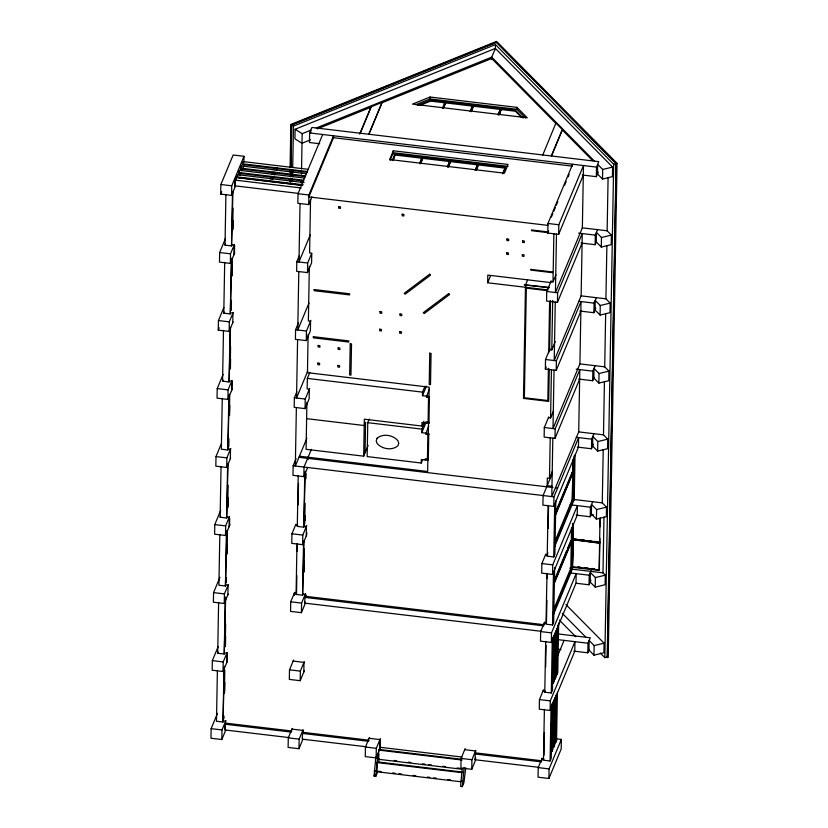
<?xml version="1.0" encoding="UTF-8"?>
<svg xmlns="http://www.w3.org/2000/svg" width="828" height="828" viewBox="0 0 828 828"><rect width="100%" height="100%" fill="white"/><g stroke="black" fill="none" stroke-linecap="round" stroke-linejoin="round"><path stroke-width="1.24" d="M217.516 713.312L211.13 728.65L210.954 738.234L221.821 739.528L225.754 730.089M218.24 646.482L212.341 660.64L212.175 670.214L223.042 671.508L227.462 660.889M219.948 577.282L213.562 592.62L213.386 602.194L224.253 603.498L228.186 594.059M220.672 510.441L214.783 524.6L214.607 534.184L225.475 535.478L229.894 524.859M221.397 443.601L215.994 456.58L215.829 466.164L226.696 467.458L230.619 458.019M223.105 374.411L217.215 388.57L217.039 398.144L227.907 399.438L232.326 388.818M233.061 321.988L229.128 331.428L218.261 330.134L218.437 320.55L223.839 307.571M225.547 238.371L219.648 252.53L219.482 262.114L230.35 263.407L234.769 252.788M235.494 185.948L231.561 195.387L220.693 194.094L220.869 184.509L233.144 155.012L244.012 156.306L243.908 162.298M217.391 670.452L216.481 721.26L223.001 722.037L224.44 666.323M225.682 597.04L224.222 654.027L217.702 653.251L218.613 602.432M219.824 534.412L218.923 585.23L225.444 586.007L226.872 530.293M228.062 463.545L226.655 517.986L220.134 517.21L221.045 466.402M222.266 398.382L221.355 449.2L227.876 449.977L229.304 394.252M230.505 327.505L229.087 381.956L222.566 381.18L223.477 330.362M231.747 258.222L230.308 313.936L223.788 313.16L224.698 262.341M232.937 191.475L231.529 245.916L225.009 245.14L225.92 194.332M221.821 739.528L221.997 729.944L225.92 720.505M223.042 671.508L223.208 661.934L227.141 652.495M224.253 603.498L224.429 593.914L228.362 584.475M225.475 535.478L225.651 525.894L229.573 516.455M226.696 467.458L226.862 457.874L230.795 448.434M227.907 399.438L228.083 389.864L232.006 380.425M229.128 331.428L229.304 321.844L233.227 312.404M230.35 263.407L230.515 253.823L234.448 244.384M231.561 195.387L231.736 185.803L244.012 156.306M223.001 722.037L223.964 668.682M224.222 654.027L225.195 599.4M225.444 586.007L226.396 532.652M226.655 517.986L227.638 463.359M227.876 449.977L228.828 396.612M229.087 381.956L230.07 327.329M230.308 313.936L231.26 260.582M231.529 245.916L232.502 191.289M223.933 718.59L223.984 716.044M224.388 693.181L224.802 670.307M225.226 646.761L225.63 623.888M226.375 582.55L226.458 577.468M226.893 553.332L227.255 533.004M227.721 506.912L228.114 485.311M228.807 446.52L228.942 438.892M229.377 414.756L229.718 395.701M230.205 368.336L230.588 346.735M231.24 310.479L231.426 300.316M231.85 276.179L232.13 260.934M232.689 229.76L233.072 208.159M224.616 692.632L224.802 682.469M225.454 646.213L225.63 636.049M227.1 554.056L227.276 543.892M227.928 507.636L228.114 497.473M229.584 415.48L229.76 405.316M230.412 369.06L230.588 358.897M232.078 275.631L232.264 265.467M232.916 229.211L233.072 220.32M288.775 737.551L225.04 729.965L225.144 724.221L225.599 723.123L291.88 731.02M298.515 193.41L234.779 185.824L234.883 180.08L236.021 177.347L302.313 185.244M226.675 662.773L226.851 653.188L224.678 652.93M227.897 594.752L228.062 585.168L225.889 584.91M229.118 526.732L229.284 517.158L227.11 516.9M230.329 458.722L230.505 449.138L228.331 448.879M231.55 390.702L231.716 381.118L229.542 380.859M232.761 322.682L232.937 313.108L230.764 312.849M233.982 254.662L234.158 245.088L231.985 244.829M235.204 186.652L235.338 178.983M227.131 661.675L227.286 653.292M229.563 525.645L229.698 518.463M232.006 389.605L232.15 381.222M234.438 253.575L234.593 245.191M235.98 179.645L236.021 177.347M237.812 174.698L236.88 177.647L237.812 174.698L304.093 182.595M303.721 181.022L238.702 173.28L238.723 172.514L239.623 170.33L304.642 178.072M239.623 170.33L238.702 173.28M305.532 176.654L240.524 168.912L240.534 168.146L241.445 165.962L306.464 173.704M241.445 165.962L240.524 168.912M308.275 169.336L243.266 161.595L242.356 163.778L242.345 164.544L307.354 172.286M243.256 162.36L243.266 161.595M289.831 181.373L289.883 178.786M289.997 172.317L290.048 169.73M290.09 167.142L290.856 124.459L496.603 41.4L617.046 163.302L608.197 657.432L607.203 657.422L616.042 163.675L496.314 42.104L291.415 124.811L290.856 124.459M290.4 181.725L290.442 179.138M290.493 176.55L290.607 170.082M290.659 167.494L291.415 124.811M290.742 181.881L290.783 179.303M290.835 176.716L290.949 170.257M290.99 167.67L291.756 125.059L496.314 42.487M292.46 181.653L292.501 179.065M292.553 176.488L292.667 170.03M292.708 167.442L293.454 126.115L291.756 125.059M602.515 179.055L602.691 169.471L597.65 164.368L597.485 173.952L602.515 179.055L612.42 176.643L612.596 167.07L495.372 48.417L295.099 129.261L294.923 138.835L301.992 143.254L310.593 139.787M292.212 728.402L288.279 737.841L288.113 747.425L298.98 748.719L302.903 739.28M293.588 659.988L289.5 669.821L289.324 679.405L300.191 680.699L304.29 670.866M294.664 592.33L290.721 601.811L290.545 611.385L301.413 612.679L305.046 603.943L305.087 602.028L304.632 603.115L541.139 631.288M295.875 524.321L291.932 533.791L291.766 543.375L302.634 544.669L306.722 534.836L306.764 532.435M296.113 458.671L293.153 465.771L292.977 475.355L303.845 476.649L307.488 467.903M296.838 391.83L294.364 397.75L294.199 407.335L305.066 408.628L309.154 398.796L309.33 389.212L307.157 388.953L307.343 378.417L309.827 372.455M298.546 322.63L295.586 329.741L295.42 339.314L306.288 340.608L310.376 330.776L310.552 321.202L308.378 320.943L309.351 266.316M299.27 255.8L296.807 261.72L296.631 271.305L307.498 272.598L311.597 262.766L311.763 253.182L309.589 252.923L310.541 199.569M322.672 134.488L298.018 193.7L297.852 203.284L308.72 204.578L311.897 196.929M296.372 407.593L295.327 466.029L306.867 438.312M297.594 339.573L296.538 398.009L307.799 370.965M298.804 271.563L297.759 329.999L309.02 302.955M300.026 203.543L298.98 261.979L310.241 234.935M301.32 182.916L301.371 180.38M301.485 174.025L301.527 171.489M301.568 168.943L302.158 133.681L295.099 129.261M294.313 595.467L294.354 593.065L296.527 593.324L296.848 575.543M304 540.746L302.593 595.197L296.072 594.421L296.983 543.603M305.242 471.463L303.814 527.177L297.293 526.401L298.204 475.582M297.283 551.407L297.418 543.779M298.111 504.987L298.494 483.386M582.26 175.008L596.346 176.685L596.512 167.101L598.789 161.636L311.908 127.471L309.631 132.935L309.455 142.519L319.701 143.741M298.98 748.719L299.146 739.135L303.079 729.696M300.191 680.699L300.367 671.115L304.311 661.644M301.413 612.679L301.589 603.105L305.532 593.624M302.634 544.669L302.8 535.085L306.743 525.614M303.845 476.649L304.021 467.064L311.411 449.304M305.066 408.628L305.232 399.044L309.672 388.394M306.288 340.608L306.453 331.034L310.893 320.374M307.498 272.598L307.674 263.014L311.618 253.544M308.72 204.578L308.885 194.994L333.539 135.782L333.498 138.183M310.728 132.604L310.769 130.203L302.158 133.681M302.593 595.197L303.576 540.57M303.814 527.177L304.766 473.823M303.886 571.413L304.3 548.55M304.745 523.72L305.108 503.393M305.542 479.257L305.656 472.912M306.919 402.346L306.081 449.314L363.668 456.166L368.139 445.443M308.13 334.357L307.447 372.672L429.152 387.162L428.987 396.457M304.093 572.138L304.3 560.701M305.014 520.636L305.108 515.554M305.77 478.708L305.853 473.626M291.922 729.106L302.789 730.399L302.199 739.156L365.935 746.742M304.632 603.115L305.221 594.359L303.048 594.1M303.835 671.963L304 662.379L293.133 661.086M306.267 535.923L306.443 526.349L304.269 526.091M308.068 459.633L308.109 457.232M303.39 732.977L303.431 730.679L303.203 731.217M305.832 596.936L305.874 594.639L305.646 595.187M363.668 456.166L364.33 419.196L421.928 426.047L423.915 421.286M365.034 452.895L365.583 422.239L364.216 425.52L306.629 418.657M369.247 419.092L367.756 422.673L367.146 456.58L421.266 463.028L422.735 459.488M369.36 737.593L365.438 747.032L365.262 756.616L376.129 757.91L380.549 747.291M377.423 772.42L375.798 776.302L374.059 776.095L375.881 756.833M375.798 776.302L378.085 753.201M376.129 757.91L376.305 748.326L380.394 738.493M460.409 781.704L376.926 771.758L377.092 762.567L377.361 761.905L462.127 772.006L461.858 772.659L377.092 762.567M461.931 769.233L378.458 759.286L378.624 750.085L378.893 749.433L461.092 759.224M378.81 754.029L378.458 759.286M461.993 757.04L379.804 747.249L379.938 739.59L369.071 738.286M380.373 739.766L379.804 747.249M393.238 154.236L393.3 150.779L508.05 164.451L504.418 173.187L389.657 159.525L393.3 150.779M394.946 155.964L394.977 154.049L505.39 167.194L503.093 173.621M421.907 158.603L421.918 157.837L422.787 157.941L422.777 158.707M421.266 463.028L421.328 459.488L428.283 460.316L428.304 459.167L425.261 458.805L425.24 459.954M428.666 426.037L425.695 434.276L428.738 434.638L428.759 433.489L421.804 432.661L421.876 429.121L424.35 423.16M421.928 426.047L421.99 422.508L428.945 423.336L428.966 422.187L425.923 421.825L425.902 422.973M429.328 389.067L426.358 397.295L429.401 397.657L429.421 396.508L422.466 395.68L422.528 392.141L425.012 386.179M429.991 100.24L430.042 97.021L516.982 107.371L527.25 117.773L412.499 104.1L430.042 97.021M419.817 105.456L430.581 101.109L430.601 100.157L515.451 110.259L523.151 118.052M427.434 459.064L427.869 434.534M428.097 422.083L428.531 397.554M427.848 460.264L427.652 471.474L299.415 456.197M428.324 433.437L428.511 423.284M444.75 103.179L444.76 102.413L445.63 102.517L445.619 103.283M449.728 161.915L449.739 161.149L450.608 161.253L450.598 162.019M472.56 106.491L472.581 105.725L473.45 105.829L473.43 106.595M462.221 768.415L460.565 786.393L462.303 786.6L463.918 782.719L465.75 767.753M465.16 748.584L461.061 758.417L460.896 768.001L471.763 769.295L475.686 759.856M462.303 786.6L464.115 767.339M477.549 165.227L477.559 164.462L478.429 164.565L478.418 165.331M471.763 769.295L471.929 759.711L475.862 750.271M538.717 767.318L474.982 759.731L475.572 750.975L464.705 749.682M548.157 289.976L487.651 282.772L487.795 275.103L550.817 282.607L550.837 281.655L553.011 281.913L555.981 274.761M491.687 59.554L491.728 57.153L495.372 48.417M495.341 49.752L495.434 44.577L293.454 126.115M500.381 109.813L500.402 109.048L501.271 109.151L501.25 109.917M521.423 117.286L515.43 111.221L515.451 110.259M516.941 109.524L516.982 107.371M542.154 758.169L538.221 767.608L538.045 777.192L548.912 778.486L561.198 748.988L561.363 739.404L556.54 738.835M543.53 689.755L539.442 699.588L539.266 709.172L550.134 710.465L574.777 651.253L574.953 641.669L550.299 700.881L550.134 710.465M544.596 622.097L540.653 631.578L540.487 641.151L551.355 642.445L575.998 583.233L576.174 573.659L551.52 632.871L551.355 642.445M545.818 554.077L541.874 563.558L541.698 573.131L552.566 574.425L577.22 515.213L577.385 505.639L552.742 564.851L552.566 574.425M548.747 416.867L544.306 427.517L544.141 437.101L554.998 438.395L579.652 379.183M580.873 311.162L556.219 370.375L545.352 369.081L545.528 359.507L549.958 348.847M551.179 280.827L546.739 291.487L546.573 301.061L557.441 302.355L582.084 243.142M583.305 175.132L558.652 234.345L547.784 233.051L547.96 223.467L572.603 164.254M548.415 368.294L547.836 400.535L524.362 397.74L526.329 288.144L547.329 290.649M548.695 352.831L549.616 301.257M475.086 753.987L541.367 761.874L541.854 758.872L543.934 759.11M549.274 369.102L548.695 401.404L523.482 398.403L525.469 287.275L526.38 285.091M549.595 351.01L550.496 300.616M544.389 709.389L543.478 760.207L550.092 760.994L551.231 758.262L552.214 703.634M553.404 636.887L552.452 690.252L551.313 692.974L544.783 692.198L545.693 641.389M555.836 500.857L554.884 554.211L553.746 556.944L547.225 556.168L548.136 505.349M543.996 755.302L544.41 732.438M545.673 666.975L546.056 645.374M547.225 556.168L547.732 552.535M548.157 528.399L548.55 506.798M552.152 486.295L547.184 485.705L547.318 478.046L549.492 478.305L550.216 437.681M548.405 417.685L550.579 417.943L551.438 369.671M549.616 349.675L551.79 349.933L552.68 300.388M553.011 281.913L553.87 233.641M552.825 438.136L551.779 496.572L578.71 431.895L579.817 369.599L555.174 428.811L554.998 438.395M554.046 370.116L553 428.552L579.921 363.885L581.039 301.589L556.395 360.801L556.219 370.375M555.267 302.096L554.222 360.542L581.142 295.865L582.26 233.568L557.606 292.781L557.441 302.355M556.478 234.086L555.433 292.522L582.353 227.845L583.471 165.548L558.828 224.761L558.652 234.345M548.912 778.486L549.088 768.901L561.363 739.404M553.787 506.415L553.953 496.831L578.606 437.619L578.43 447.203L553.787 506.415L542.92 505.121L543.085 495.537L552.586 472.716M550.092 760.994L551.075 706.367M551.313 692.974L552.297 638.357M546.987 573.38L546.014 624.188L552.535 624.964L553.487 571.61M553.746 556.944L554.708 503.59M551.096 753.666L551.665 721.902M551.862 710.724L551.986 704.121M552.493 675.482L552.317 685.646L551.448 685.543M552.69 664.304L553.176 637.374M554.646 567.604L553.673 622.232L552.535 624.964M551.137 751.369L552.007 751.472L552.897 701.937M552.359 683.359L553.228 683.462L554.087 635.19M553.797 699.743L552.918 749.288L552.007 751.472M553.228 683.462L554.129 681.278L554.998 632.996M552.959 747.001L553.828 747.104L554.708 697.559M554.17 678.981L555.039 679.084L555.909 630.812M555.619 695.375L554.739 744.921L553.828 747.104M555.039 679.084L555.95 676.9L556.82 628.628M554.77 742.633L555.64 742.737L556.509 694.464M555.992 674.613L556.861 674.716L557.751 625.171M555.64 742.737L556.551 740.553L557.42 692.28M558.662 622.987L557.772 672.533L556.861 674.716M572.086 473.243L572.096 472.477L572.966 472.581L555.36 515.606M571.299 541.315L570.823 568.225L553.715 609.315M571.548 527.726L571.32 540.549L554.211 581.629M554.45 542.475L572.034 500.215L572.955 473.347M572.759 459.706L572.531 472.529L554.946 514.788M553.663 584.796L571.734 541.367L571.755 540.601L570.885 540.498M553.342 612.968L571.91 568.36L572.707 523.917M554.553 544.948L573.121 500.34L573.897 457.17M573.142 523.451L572.324 569.188L553.332 614.821M573.545 501.168L574.363 455.431M573.173 538.821L572.593 566.725L599.327 569.902L599.814 542.982L573.069 539.804M573.359 523.648L573.09 539.038L599.824 542.216L599.896 538.376M573.39 534.433L572.365 567.263L599.099 570.451L599.555 569.364M575.025 455.069L574.228 499.522L554.553 546.801M573.732 651.129L587.818 652.806L587.994 643.221L590.271 637.767L558.248 633.948M576.226 583.264L589.039 584.785L589.205 575.212L591.109 570.658M576.164 515.088L590.26 516.765L590.426 507.191L592.703 501.727M577.385 447.079L591.471 448.755L591.647 439.171L593.914 433.706M578.606 379.058L592.693 380.735L592.858 371.151L595.135 365.697M579.817 311.038L593.904 312.715L594.08 303.141L596.357 297.676M581.039 243.018L595.125 244.695L595.301 235.121L597.568 229.656M593.997 655.176L594.162 645.592L589.132 640.489L588.956 650.073L593.997 655.176L603.902 652.774L604.078 643.19L565.907 604.554M595.218 587.155L595.384 577.571L590.343 572.479L590.178 582.053L595.218 587.155L605.123 584.754L605.289 575.17L602.567 572.417M596.429 519.135L596.605 509.562L591.565 504.459L591.389 514.043L596.429 519.135L606.334 516.734L606.51 507.16L601.966 502.555M597.65 451.115L597.816 441.541L592.786 436.439L592.61 446.023L597.65 451.115L607.555 448.714L607.721 439.14L603.177 434.534M598.861 383.105L599.037 373.521L593.997 368.419L593.831 378.003L598.861 383.105L608.777 380.704L608.942 371.12L604.399 366.525M600.083 315.085L600.259 305.501L595.218 300.409L595.042 309.982L600.083 315.085L609.988 312.684L610.164 303.1L605.62 298.504M601.304 247.065L601.47 237.491L596.439 232.389L596.264 241.973L601.304 247.065L611.209 244.664L611.375 235.09L606.831 230.484M599.099 570.451L600.031 518.39M573.162 539.587L599.72 543.209L599.917 541.998M600.103 526.836L600.259 517.862M603.229 449.511L602.266 502.865L573.493 499.439M604.44 381.491L603.488 434.845L578.555 431.874M605.661 313.481L604.709 366.835L579.766 363.865M606.883 245.461L605.92 298.815L580.987 295.844M608.094 177.44L607.141 230.795L582.198 227.824M603.985 516.941L602.981 572.831L571.413 569.074M607.214 657.039L604.833 657.618L613.672 164.254L495.434 44.577M607.41 657.629L616.249 163.499L496.314 42.104M546.49 621.818L546.904 600.228M547.318 578.637L547.422 573.556M378.644 762.433L379.1 758.696M380.166 749.961L380.476 747.467M220.693 194.094L221.676 191.734M234.779 185.824L235.235 184.737M239.913 175.329L240.896 172.969M241.879 170.609L243.846 165.89M225.009 245.14L225.464 244.053M270.187 179.014L271.16 176.685M272.133 174.356L273.105 172.027M274.068 169.699L275.041 167.37M271.926 179.221L272.898 176.892M273.871 174.563L274.844 172.234M272.391 179.593L273.354 177.264M274.327 174.936L275.3 172.597M276.273 170.268L277.235 167.939M223.788 313.16L224.243 312.063M218.261 330.134L219.244 327.774M222.566 381.18L223.022 380.083M359.704 134.126L371.068 106.812L382.039 102.382L368.884 133.991M360.19 133.318L371.058 107.195L317.414 128.847M368.874 134.374L382.029 102.765L491.708 58.498L555.899 123.475M220.134 517.21L220.59 516.123M390.081 160.342L393.259 152.704L508.019 166.366M392.255 160.601L394.977 154.049M392.689 160.466L394.966 155.012L421.918 158.22L419.641 163.685M393.124 160.332L394.49 157.061M442.483 108.261L444.76 102.413M419.651 163.302L421.918 157.837M443.353 107.982L445.63 102.517M443.353 108.364L445.619 102.9L472.571 106.108L470.294 111.573M420.52 163.406L422.787 157.941M420.51 163.789L422.787 158.324L449.728 161.532L447.462 166.997M217.702 653.251L218.157 652.154M297.293 526.401L297.749 525.304L295.575 525.045M470.304 111.19L472.581 105.725M447.462 166.614L449.739 161.149M471.173 111.294L473.45 105.829M448.331 166.718L450.608 161.253M471.163 111.677L473.44 106.212L500.391 109.431L498.114 114.885M448.331 167.101L450.598 161.636L477.549 164.844L475.282 170.309M225.04 729.965L225.63 721.209L223.456 720.95M296.072 594.421L296.527 593.324M498.125 114.502L500.402 109.048M475.282 169.926L477.559 164.462M498.994 114.606L501.271 109.151M476.152 170.03L478.429 164.565M498.984 114.988L501.261 109.534L515.43 111.221M476.152 170.413L478.418 164.948L505.37 168.156M499.439 114.285L500.34 112.101M502.658 173.756L505.39 167.194M422.466 395.68L426.399 386.231M421.804 432.661L425.737 423.211M487.651 282.772L490.528 275.869M542.744 155.084L555.909 123.093L562.326 129.592L551.448 155.716M551.448 156.099L562.315 129.975L592.631 160.663M551.376 217.091L552.856 213.541M553.839 211.171L555.319 207.621M556.302 205.251L557.782 201.701M564.686 185.12L566.166 181.57M568.132 176.83L569.126 174.46M525.687 284.542L527.612 279.926M547.784 233.051L548.695 230.867M596.346 176.685L598.24 172.131M595.125 244.695L596.491 241.424M374.059 776.095L374.877 774.149M551.79 349.933L555.267 341.581M376.926 771.758L377.206 771.106M545.352 369.081L546.263 366.897M593.904 312.715L595.808 308.161M550.579 417.943L553.549 410.791M549.492 478.305L552.473 471.142M592.693 380.735L594.059 377.454M554.998 513.557L572.096 472.477M554.926 515.554L572.966 472.581M591.471 448.755L593.365 444.201M474.982 759.731L475.738 757.91M554.274 580.397L566.487 551.055M567.459 548.705L570.389 541.667M554.16 582.85L571.755 540.601M590.26 516.765L591.616 513.495M557.679 655.776L564.085 640.375M589.039 584.785L590.933 580.231M544.783 692.198L545.238 691.111L543.075 690.852M552.825 718.621L553.797 716.292M550.858 724.81L551.831 722.482M552.793 720.153L553.766 717.824M587.818 652.806L589.184 649.525M316.255 127.988L491.728 57.153L594.442 161.118M415.977 104.607L430.011 98.936L516.941 109.296L525.501 117.959M417.436 105.466L430.601 100.157M616.249 163.499L617.046 163.302M613.672 164.254L616.042 163.675M602.691 169.471L612.596 167.07M601.47 237.491L611.375 235.09M600.259 305.501L610.164 303.1M599.037 373.521L608.942 371.12M597.816 441.541L607.721 439.14M596.605 509.562L606.51 507.16M595.384 577.571L605.289 575.17M594.162 645.592L604.078 643.19M430.581 101.109L444.75 102.796M309.631 132.935L596.512 167.101M572.572 166.169L333.498 137.696L308.854 196.909L547.929 225.382M242.356 163.778L307.374 171.52M240.534 168.146L305.553 175.888M238.723 172.514L303.731 180.256M236.901 176.881L303.183 184.779M238.164 177.803L301.899 185.389M234.883 180.08L301.175 187.966M220.869 184.509L231.736 185.803M298.018 193.7L308.885 194.994M547.96 223.467L558.828 224.761M578.637 233.134L595.301 235.121M548.126 231.923L531.504 229.946L531.493 230.681L548.115 232.658M549.285 287.357L524.207 284.832L549.099 287.792M219.648 252.53L230.515 253.823M296.807 261.72L307.674 263.014M546.739 291.487L557.606 292.781M578.627 301.299L594.08 303.141M218.437 320.55L229.304 321.844M295.586 329.741L306.453 331.034M545.528 359.507L556.395 360.801M576.195 369.174L592.858 371.151M307.343 378.417L422.528 392.141M429.421 396.891L428.956 422.953M217.215 388.57L228.083 389.864M294.364 397.75L305.232 399.044M544.306 427.517L555.174 428.811M576.195 437.329L591.647 439.171M367.756 422.673L421.876 429.121M428.759 433.872L428.293 459.933M298.96 457.294L552.938 487.537M555.422 487.837L557.596 488.096M215.994 456.58L226.862 457.874M293.153 465.771L553.953 496.831M572.034 500.215L573.121 500.34M570.14 504.769L590.426 507.191M591.161 514.788L593.717 515.088M574.446 538.966L576.992 539.276M580.811 539.721L584.64 540.177M588.46 540.632L591.006 540.943M594.825 541.398L597.371 541.698M572.997 539.256L599.731 542.433M570.865 541.264L571.734 541.367M545.507 554.812L547.681 555.07M577.913 566.776L580.459 567.087M584.278 567.542L588.097 567.998M591.916 568.453L594.463 568.753M214.783 524.6L225.651 525.894M291.932 533.791L302.8 535.085M541.874 563.558L552.742 564.851M569.736 568.101L571.91 568.36M569.995 572.924L589.205 575.212M546.47 623.091L544.296 622.832L544.255 624.747L305.19 596.274M304.735 597.371L543.799 625.844M213.562 592.62L224.429 593.914M290.721 601.811L301.589 603.105M540.653 631.578L551.52 632.871M557.254 639.568L587.994 643.221M557.078 649.142L560.929 649.597M555.081 676.797L555.95 676.9M553.259 681.175L554.129 681.278M212.341 660.64L223.208 661.934M289.5 669.821L300.367 671.115M539.442 699.588L550.299 700.881M555.681 740.449L556.551 740.553M302.748 732.314L369.04 740.211L368.584 741.298L302.292 733.401M475.531 752.89L541.822 760.787M225.144 724.221L291.435 732.107M211.13 728.65L221.997 729.944M288.279 737.841L299.146 739.135M365.438 747.032L376.305 748.326M461.061 758.417L471.929 759.711M538.221 767.608L549.088 768.901M378.624 750.085L462.096 760.032M394.138 760.466L396.705 760.777M408.266 762.153L410.833 762.453M422.394 763.83L424.961 764.14M428.821 764.596L431.388 764.906M442.939 766.283L445.516 766.583M457.066 767.96L459.643 768.27M378.489 771.261L381.056 771.561M392.617 772.938L395.184 773.248M399.034 773.704L401.601 774.014M413.162 775.391L415.728 775.691M427.289 777.068L429.856 777.378M433.706 777.834L436.273 778.144M447.834 779.521L450.401 779.821M374.152 770.889L375.891 771.096M460.658 781.187L462.397 781.394M562.284 613.32L585.924 637.25M600.321 653.054L604.833 657.618M559.386 620.141L575.75 636.701M313.346 336.685L313.326 337.834L348.754 342.057L348.774 340.908L313.346 336.685M314.195 289.552L314.174 290.7L349.592 294.923L349.613 293.774L314.195 289.552M317.859 363.088L317.828 364.62L319.567 364.827L319.598 363.295L317.859 363.088M318.169 345.462L318.149 346.994L319.887 347.201L319.908 345.669L318.169 345.462M338.735 206.658L338.704 208.201L340.443 208.408L340.474 206.876L338.735 206.658M337.855 365.469L337.824 367.001L339.563 367.208L339.594 365.676L337.855 365.469M338.166 347.843L338.145 349.375L339.884 349.582L339.904 348.05L338.166 347.843M350.223 343.755L349.664 374.991L350.958 375.146L351.527 343.91L350.223 343.755M379.71 329.233L379.679 330.765L381.418 330.972L381.449 329.44L379.71 329.233M380.021 311.607L380 313.139L381.739 313.346L381.76 311.814L380.021 311.607M399.707 331.614L399.676 333.146L401.414 333.353L401.445 331.821L399.707 331.614M400.017 313.988L399.986 315.52L401.725 315.727L401.756 314.195L400.017 313.988M402.191 214.224L402.17 215.756L403.909 215.963L403.929 214.431L402.191 214.224M429.763 353.225L429.204 384.461L430.508 384.616L431.067 353.38L429.763 353.225M506.695 252.778L506.674 254.31L508.413 254.517L508.433 252.985L506.695 252.778M506.943 238.981L506.922 240.513L508.661 240.72L508.682 239.188L506.943 238.981M522.344 254.641L522.323 256.173L524.062 256.38L524.083 254.848L522.344 254.641M522.592 240.844L522.571 242.376L524.31 242.583L524.331 241.051L522.592 240.844M530.8 269.379L530.789 270.104L552.524 272.691L552.535 271.967L530.8 269.379M377.102 438.25L376.202 440.693L377.009 443.332C381.853 449.086 391.965 450.908 397.864 445.816L398.765 443.373L397.947 440.734C393.114 434.979 383.002 433.158 377.102 438.25M429.66 274.192L404.219 293.288L405.13 294.209L430.57 275.113L429.66 274.192M448.724 293.567L423.274 312.663L424.184 313.584L449.635 294.489L448.724 293.567"/></g></svg>
